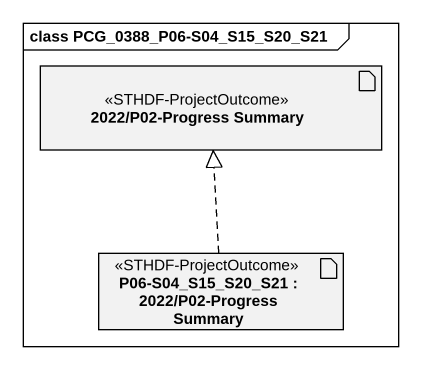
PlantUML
@startuml
mainframe class PCG_0388_P06-S04_S15_S20_S21
artifact "2022/P02-Progress Summary" as a2022_P02_Progress_Summary <<STHDF-ProjectOutcome>>
artifact "P06-S04_S15_S20_S21 : 2022/P02-Progress Summary" as P06_S04_S15_S20_S21 <<STHDF-ProjectOutcome>>
P06_S04_S15_S20_S21 .up.|> a2022_P02_Progress_Summary
@enduml
